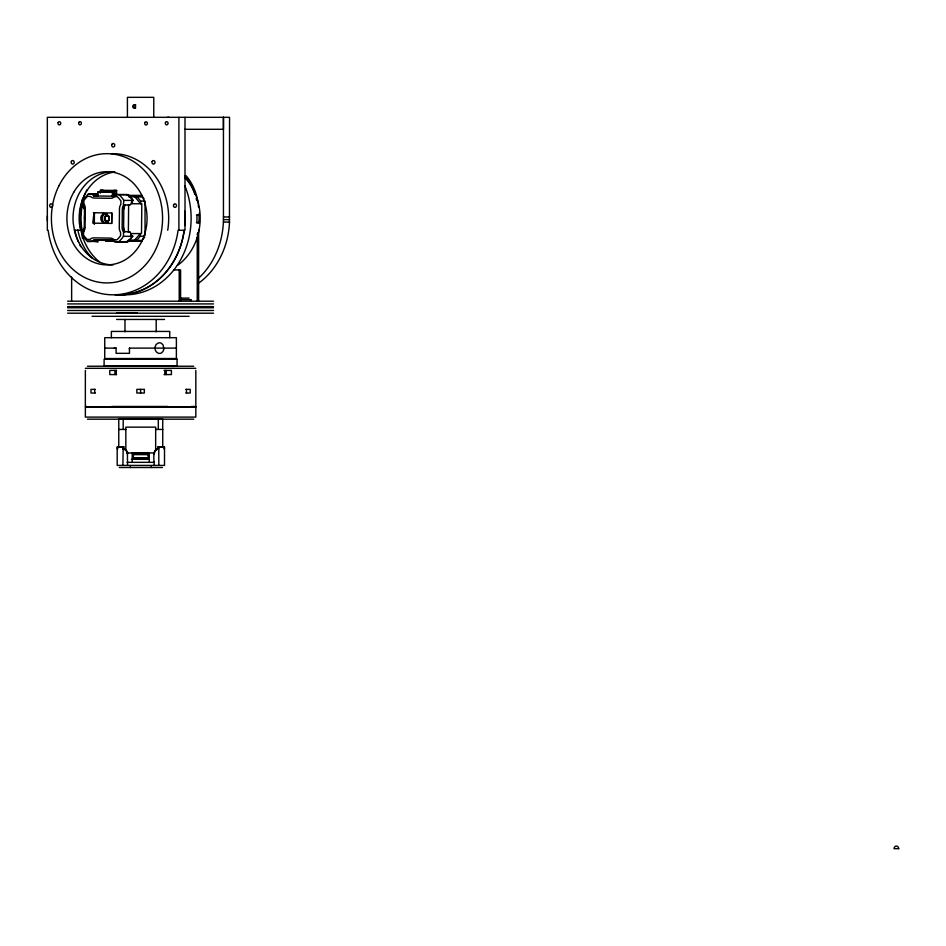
<?xml version="1.0" encoding="UTF-8"?>
<svg xmlns="http://www.w3.org/2000/svg" width="946" height="946" viewBox="0 0 946 946"><rect width="100%" height="100%" fill="white"/><g stroke="black" fill="none" stroke-linecap="round" stroke-linejoin="round"><path stroke-width="1.42" d="M185.002 117.316L185.014 230.268L178.085 230.268A76.508 65.794 90 0 1 113.094 294.809A76.508 65.794 90 0 1 48.116 230.268L47.335 230.268L47.335 117.316L229.559 117.316L229.452 223.102A76.508 65.794 -90 0 1 199.038 282.889M71.636 301.206L71.636 277.048M176.453 358.534L104.734 358.534L104.734 337.687L176.382 337.687L176.382 358.534M114.182 348.116L116.086 348.116L116.086 353.331L129.46 353.331L129.46 348.116L176.382 348.116M127.414 117.316L127.414 97.332L153.772 97.332L153.772 117.316M145.045 235.495L145.045 201.108M179.208 301.206L179.208 269.941M180.591 301.206L180.591 269.941L173.828 269.941M197.241 301.206L197.241 237.198M198.625 301.206L198.625 229.925M223.445 222.085L223.445 117.316L223.445 129.295L185.002 129.295M154.198 453.075C153.63 454.151 155.783 447.517 158.81 448.747C151.289 449.906 154.588 460.927 154.127 465.42M93.228 223.161L93.867 212.732L93.228 223.161L111.687 223.41L111.794 212.98L93.335 212.732M94.316 224.415L94.434 212.885M97.686 196.319L97.722 192.144L113.958 192.345L97.722 192.144M100.323 193.161L100.359 190.276L103.197 190.288M112.373 196.52L112.42 192.345M113.047 193.895L113.603 191.293L113.555 196.508M113.922 196.52L113.969 190.465M115.92 190.465L116.133 195.254M116.583 194.793L116.63 190.465L100.359 190.276M111.226 240.178A5.215 4.482 -90 0 1 113.958 241.301L118.522 241.951A29.704 25.554 -90 0 0 123.477 236.311L123.524 231.64L122.637 230.268A5.215 4.482 -90 0 1 122.129 227.797L122.33 208.877A5.215 4.482 -90 0 1 123.299 205.696L123.843 200.398A29.704 25.554 -90 0 0 119.007 194.628L114.974 194.569L113.804 195.597A5.215 4.482 -90 0 1 111.675 196.189M123.571 231.829L123.843 205.483M128.349 232.148L128.632 205.164M128.23 240.45L136.472 240.58L140.315 236.216L140.339 233.567L134.19 240.544M136.922 196.626L140.67 201.096L140.647 203.745L134.639 196.591L142.231 196.626L144.111 198.861M47.335 215.901L47.335 220.702M118.522 241.951L127.84 241.514A29.184 25.104 -90 0 0 132.665 236.051L130.855 234.963M123.796 205.069L130.465 204.833L132.357 200.398L131.742 200.883M154.127 453.938L154.186 453.158L154.127 453.844M132.345 200.469L132.298 200.99M167.714 230.268L167.998 228.412A64.624 55.578 -90 0 0 111.356 153.701M131.943 202.621L132.109 202.006M131.932 201.569L133.15 200.398L128.313 194.628L119.007 194.628M154.411 452.235L154.659 451.632M96.504 240.816C102.759 243.725 89.894 239.787 87.623 241.514A29.704 25.554 -90 0 1 82.787 235.755L83.331 230.446A5.215 4.482 -90 0 0 84.3 227.276L84.501 208.345A5.215 4.482 -90 0 0 83.981 205.873L83.106 204.513L83.153 199.831L88.108 194.202L97.414 194.202M127.142 195.337L127.509 194.628L123.406 194.58M122.885 465.42L123.181 446.654M123.926 448.747L124.08 446.654L117.186 447.174L117.186 465.42L164.509 465.42L164.509 447.174L157.746 446.654L157.876 448.747L155.179 450.615L155.688 450.213M132.665 236.051L127.828 241.951M117.611 446.654L117.186 447.174L122.885 447.174M136.472 240.58L141.782 240.58L144.667 237.304M128.715 204.986L128.313 205.057M98.254 239.894L94.706 239.906M167.466 117.316L168.92 117.304M113.792 190.465L116.63 190.465M100.702 191.116L113.603 191.293M88.108 194.202L97.994 194.249M114.974 194.569L123.571 194.58M127.521 195.373L142.125 195.373M93.713 195.917L98.065 195.917M128.49 196.591L135.81 196.591M123.843 200.398L133.15 200.398M140.67 201.096L144.667 201.096M131.577 203.745L141.817 203.745L141.51 233.567L131.269 233.567M82.397 198.991L82.397 206.051L83.78 206.051M111.794 212.98L111.687 223.41M199.038 215.168L196.91 215.168A55.246 47.513 -90 0 1 196.839 222.677L198.967 222.677A55.246 47.513 -90 0 0 199.038 215.168L196.496 215.132M223.445 216.965L229.559 216.965M223.445 219.626L229.559 219.626M229.559 222.085L223.374 222.085L223.327 223.102A76.508 65.794 -90 0 1 197.998 278.751M74.438 230.268L80.552 230.268L79.369 223.268A46.591 40.075 90 0 1 114.951 171.971M82.397 238.286L82.397 231.096L83.78 231.096M123.524 231.64L130.051 231.805L131.991 236.311L130.737 235.448M123.477 236.311L132.783 236.311M140.315 236.216L144.3 236.216M98.006 240.189L111.581 240.166M128.041 240.544L135.361 240.544M105.609 241.23L114.371 241.23M127.521 241.23L142.125 241.23M114.49 241.892L125.416 241.928M180.024 298.085L189.094 298.085M180.071 299.646L191.222 299.646L191.222 301.206M67.627 301.206L213.524 301.206M67.627 303.914L213.524 303.914M67.627 306.622L213.524 306.622M67.627 307.769L213.524 307.769M67.627 310.489L213.524 310.489M116.748 312.677L137.17 312.677M67.627 313.197L213.524 313.197M92.034 316.319L189.094 316.319M116.595 319.452L164.521 319.452M104.734 348.116L116.086 348.116M87.434 366.232L193.741 366.232M167.43 366.35L168.826 366.35M171.285 366.35L174.123 366.35M85.341 368.313L195.834 368.313M85.365 370.406L85.341 406.78L195.834 406.78L195.822 370.406M116.559 370.406L109.783 370.406L109.783 374.569L116.559 374.569M164.048 370.406L171.403 370.406L171.403 374.569L164.048 374.569M95.298 389.374L90.982 389.374L90.982 393.028L95.298 393.028M185.889 389.374L190.205 389.374L190.205 393.028L185.889 393.028M85.98 406.473L86.76 406.473M111.841 406.473L167.974 406.473M191.246 406.473L194.722 406.473M114.703 407.3L161.991 407.3M189.188 407.3L190.631 407.3M87.446 419.184L193.741 419.184M118.77 429.437L125.842 429.437M155.664 429.437L162.736 429.437M158.538 446.654L164.509 447.174L164.048 446.654M117.186 448.747L117.895 448.747M163.788 448.747L164.509 448.747M127.06 452.957L154.446 452.957M133.351 453.583L148.144 453.583M133.351 454.624L148.144 454.624M131.435 459.318L149.291 459.318M127.06 462.334L154.446 462.334M119.267 467.501L162.416 467.501M125.262 241.928L126.315 241.94M126.457 241.94L127.024 241.951M128.68 196.496L142.231 196.626M93.808 196.26L96.397 196.295M123.961 205.057L125.392 205.069A5.215 4.482 -90 0 0 123.926 208.877M196.413 222.641L198.967 222.677M123.69 231.616L125.12 231.64A5.215 4.482 -90 0 1 123.725 227.797M114.454 240.201L94.955 239.953A5.215 4.482 -90 0 0 92.826 240.544L91.644 241.573L87.623 241.514M128.845 240.402L141.782 240.58M96.539 240.189L114.395 240.438M93.796 240.225L113.934 240.497M97.249 194.202L97.876 194.214M128.029 231.616L129.176 232.125M127.556 453.938L126.055 450.272L122.885 448.747L125.582 449.598L127.391 452.401L127.556 465.42M122.956 448.747L123.488 448.842M124.494 449.184L125.109 449.504M135.834 105.112L135.597 104.971A1.596 1.384 -90 0 0 134.533 105.041L134.237 105.266A1.585 1.242 -90 0 0 134.096 107.525L134.344 107.797A1.596 1.384 -90 0 0 135.727 107.927M135.195 105.444L134.9 105.16A1.596 1.384 -90 0 0 133.209 105.266L132.996 105.574A1.585 1.242 -90 0 0 133.079 107.513L133.327 107.797A1.596 1.384 -90 0 0 134.71 107.927L135.03 107.69A1.596 1.384 -90 0 0 135.172 105.432M92.129 194.249L92.673 194.841A5.215 4.482 -90 0 0 95.404 195.964L113.272 196.189A5.215 4.482 -90 0 0 114.726 195.928M126.74 450.923L127.071 451.526M127.32 452.354L127.485 453.075M127.391 452.401L127.556 453.642M127.497 452.98L127.556 453.761M128.313 194.628L128.349 195.077A29.184 25.104 -90 0 1 133.055 200.682M129.46 348.116L129.46 349.157M186.445 389.374L186.445 393.028M178.889 117.304L178.9 230.268M169.748 337.687L169.748 331.431L111.38 331.431L111.38 337.687M166.212 370.406L166.212 374.569M164.9 370.406L164.9 374.569M162.736 447.222L162.736 419.019L118.77 419.019L118.77 447.222M158.81 447.174L158.81 465.42M158.313 419.019L158.313 429.437M156.196 319.452L156.196 331.821M155.664 450.095L155.664 427.143L125.842 427.143L125.842 450.095M151.265 466.461L151.265 467.501M149.291 452.957L149.291 462.334M148.144 453.063L148.144 457.746L133.351 457.746L133.351 453.063M148.25 458.266L148.25 459.318M140.587 389.374L140.587 393.028M133.256 458.266L133.256 459.318M132.215 452.957L132.215 462.334M130.418 466.461L130.418 467.501M124.978 319.452L124.978 331.821M123.193 419.019L123.193 429.437M116.287 370.406L116.287 374.569M114.974 370.406L114.974 374.569M94.73 389.374L94.73 393.028M113.177 264.892A46.591 40.075 90 0 1 74.604 231.238L73.256 223.268A46.591 40.075 90 0 1 114.419 171.734M52.527 206.5A1.774 1.525 90 0 1 50.032 206.748A1.774 1.525 90 0 1 50.682 203.946A1.774 1.525 90 0 1 52.728 205.613M82.397 206.051A18.27 15.715 -90 0 1 84.714 209.764M84.714 227.383A18.27 15.715 -90 0 1 82.397 231.096M186.019 175.625A50.032 43.031 -90 0 1 198.092 203.177M198.258 204.478A50.032 43.031 -90 0 1 198.494 207.079M184.636 175.625A50.032 43.031 -90 0 1 194.77 194.308M82.361 234.49A55.246 47.513 -90 0 1 82.136 202.976M82.822 233.142A53.165 45.715 -90 0 1 82.609 204.324M84.702 218.845A2.247 1.927 -90 0 1 84.726 216.599M184.718 177.505A55.246 47.513 -90 0 1 177.434 265.436M196.153 198.471A53.165 45.715 -90 0 1 196.815 200.505M199.251 213.264A53.165 45.715 -90 0 1 199.381 215.44M199.393 220.903A53.165 45.715 -90 0 1 199.263 223.079M197.738 232.728A53.165 45.715 -90 0 1 197.182 234.809M102.038 220.986A6.255 5.38 90 0 1 101.707 219.874M101.66 217.154A6.255 5.38 90 0 1 101.955 216.019M102.617 214.659A6.255 5.38 90 0 1 102.83 214.352M103.552 213.536A6.255 5.38 90 0 1 103.824 213.299M109.251 219.496A2.921 2.507 90 0 1 105.396 220.69A2.921 2.507 90 0 1 105.444 216.055A2.921 2.507 90 0 1 109.275 217.355M109.239 219.377A2.602 2.235 90 0 1 105.798 220.453A2.602 2.235 90 0 1 105.834 216.303A2.602 2.235 90 0 1 109.263 217.462M109.275 219.98A2.921 2.507 90 0 1 105.514 220.584A2.921 2.507 90 0 1 105.55 216.161A2.921 2.507 90 0 1 109.31 216.859M106.425 223.079A4.683 4.032 90 0 1 102.334 217.899A4.683 4.032 90 0 1 107.276 213.831M108.352 222.452A4.683 4.032 90 0 1 107.667 222.818M93.24 241.573A5.215 4.482 -90 0 1 96.551 239.953M116.571 194.569A5.215 4.482 -90 0 1 116.027 195.136M97 195.964A5.215 4.482 -90 0 1 93.725 194.249M112.822 240.178A5.215 4.482 -90 0 1 114.265 240.473M184.86 185.723A76.508 65.794 -90 0 1 121.194 294.655M184.718 211.1A76.508 65.794 -90 0 1 184.718 225.503M92.129 258.022A52.952 45.538 -90 0 1 77.797 229.854M80.765 246.67A52.952 45.538 -90 0 1 80.008 245.251M78.636 242.342A52.952 45.538 -90 0 1 74.769 229.854M99.732 262.101A52.952 45.538 -90 0 1 85.424 192.795M86.133 191.34A52.952 45.538 -90 0 1 86.878 189.933M83.555 231.924L83.52 235.057A27.623 23.756 -90 0 0 87.198 239.444L90.036 239.362A7.296 6.279 -90 0 1 93.914 237.872L110.185 238.096A7.296 6.279 -90 0 1 114.028 239.693L116.855 239.858A27.623 23.756 -90 0 0 120.627 235.578L120.556 232.278A7.296 6.279 -90 0 1 119.279 227.773L119.468 208.853A7.296 6.279 -90 0 1 120.84 204.383L120.982 201.084A27.623 23.756 -90 0 0 117.304 196.697L114.466 196.792A7.296 6.279 -90 0 1 110.587 198.282L94.316 198.057A7.296 6.279 -90 0 1 90.473 196.461L87.635 196.295A27.623 23.756 -90 0 0 83.875 200.564L83.946 203.863A7.296 6.279 -90 0 1 85.223 208.368L85.034 227.3A7.296 6.279 -90 0 1 83.662 231.77L83.555 231.924M163.859 348.802L163.055 351.344L161.328 353.024A5.309 4.494 90 0 1 157.887 353.024C153.985 351.226 153.973 345.018 157.876 343.209A5.309 4.494 90 0 1 161.317 343.209L163.043 344.876L163.859 348.802M177.056 359.161L104.107 359.161L104.107 365.735L177.056 365.735L177.056 359.161M144.348 389.374L136.839 389.374L136.839 393.028L144.348 393.028L144.348 389.374M195.834 406.993L85.365 406.993L85.365 417.103L195.834 417.103L195.834 406.993M148.664 453.063L132.83 453.063L132.83 458.266L148.664 458.266L148.664 453.063M898.7 848.668L894.041 848.668A2.602 2.33 -90 0 1 896.37 846.067A2.602 2.33 -90 0 1 898.7 848.668M115.081 294.655A76.508 65.794 90 0 0 184.21 230.268A76.508 65.794 -90 0 1 115.081 294.655M58.853 185.984A64.624 55.578 90 0 0 106.981 282.925A64.624 55.578 90 0 0 155.12 185.984A64.624 55.578 90 0 0 58.853 185.984M73.717 192.322A46.591 40.075 90 0 0 104.273 264.785A46.591 40.075 90 0 0 142.964 197.785A46.591 40.075 90 0 0 73.717 192.322M58.191 122.46A1.596 1.372 90 0 0 59.314 124.896A1.596 1.372 90 0 0 60.568 122.554A1.596 1.372 90 0 0 58.191 122.46M165.526 122.401A1.596 1.372 90 0 0 166.65 124.848A1.596 1.372 90 0 0 167.903 122.495A1.596 1.372 90 0 0 165.526 122.401M78.849 122.401A1.596 1.372 90 0 0 79.972 124.848A1.596 1.372 90 0 0 81.238 122.495A1.596 1.372 90 0 0 78.849 122.401M144.88 122.542A1.596 1.372 90 0 0 145.991 124.978A1.596 1.372 90 0 0 147.257 122.637A1.596 1.372 90 0 0 144.88 122.542M71.376 161.435A1.774 1.525 90 0 0 72.7 164.096A1.774 1.525 90 0 0 74.025 161.435A1.774 1.525 90 0 0 71.376 161.435M111.9 144.348A1.774 1.525 90 0 0 113.224 147.008A1.774 1.525 90 0 0 114.549 144.348A1.774 1.525 90 0 0 111.9 144.348M152.164 161.435A1.774 1.525 90 0 0 153.489 164.096A1.774 1.525 90 0 0 154.801 161.435A1.774 1.525 90 0 0 152.164 161.435M173.662 204.726A1.774 1.525 90 0 0 174.975 207.387A1.774 1.525 90 0 0 176.299 204.726A1.774 1.525 90 0 0 173.662 204.726M105.006 217.06A2.602 2.235 90 0 0 106.91 220.997A2.602 2.235 90 0 0 108.885 217.119A2.602 2.235 90 0 0 105.006 217.06M101.399 215.877A4.683 4.032 90 0 0 104.628 223.079A4.683 4.032 90 0 0 108.376 216.232A4.683 4.032 90 0 0 101.399 215.877"/></g></svg>
